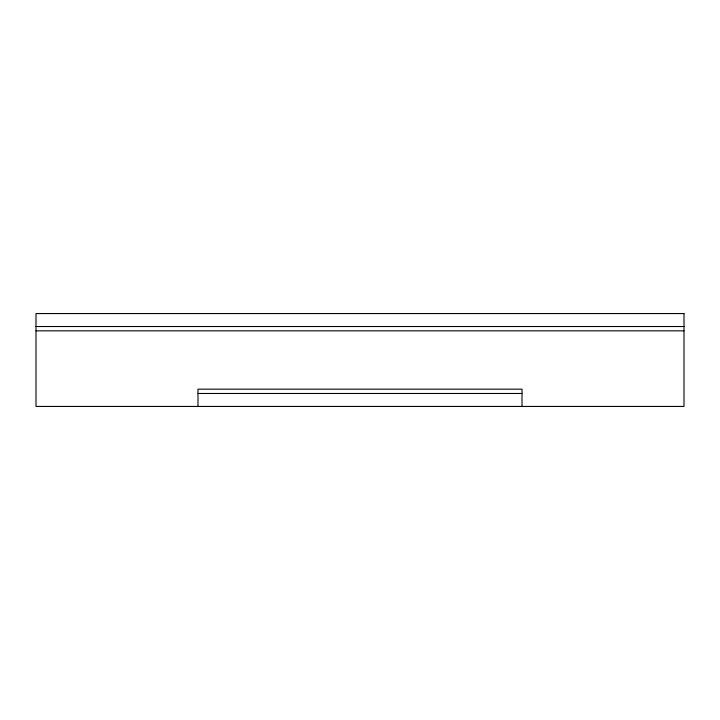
<?xml version="1.0" encoding="UTF-8"?>
<svg xmlns="http://www.w3.org/2000/svg" width="720" height="720" viewBox="0 0 720 720"><rect width="100%" height="100%" fill="white"/><g stroke="black" fill="none" stroke-linecap="round" stroke-linejoin="round"><path stroke-width="1.08" d="M36 326.52L684 326.52M36 330.84L684 330.84M198 393.48L522 393.48M522 406.44L522 389.16L198 389.16L198 406.44M684 313.56L36 313.56L36 406.44L684 406.44L684 313.56"/></g></svg>
